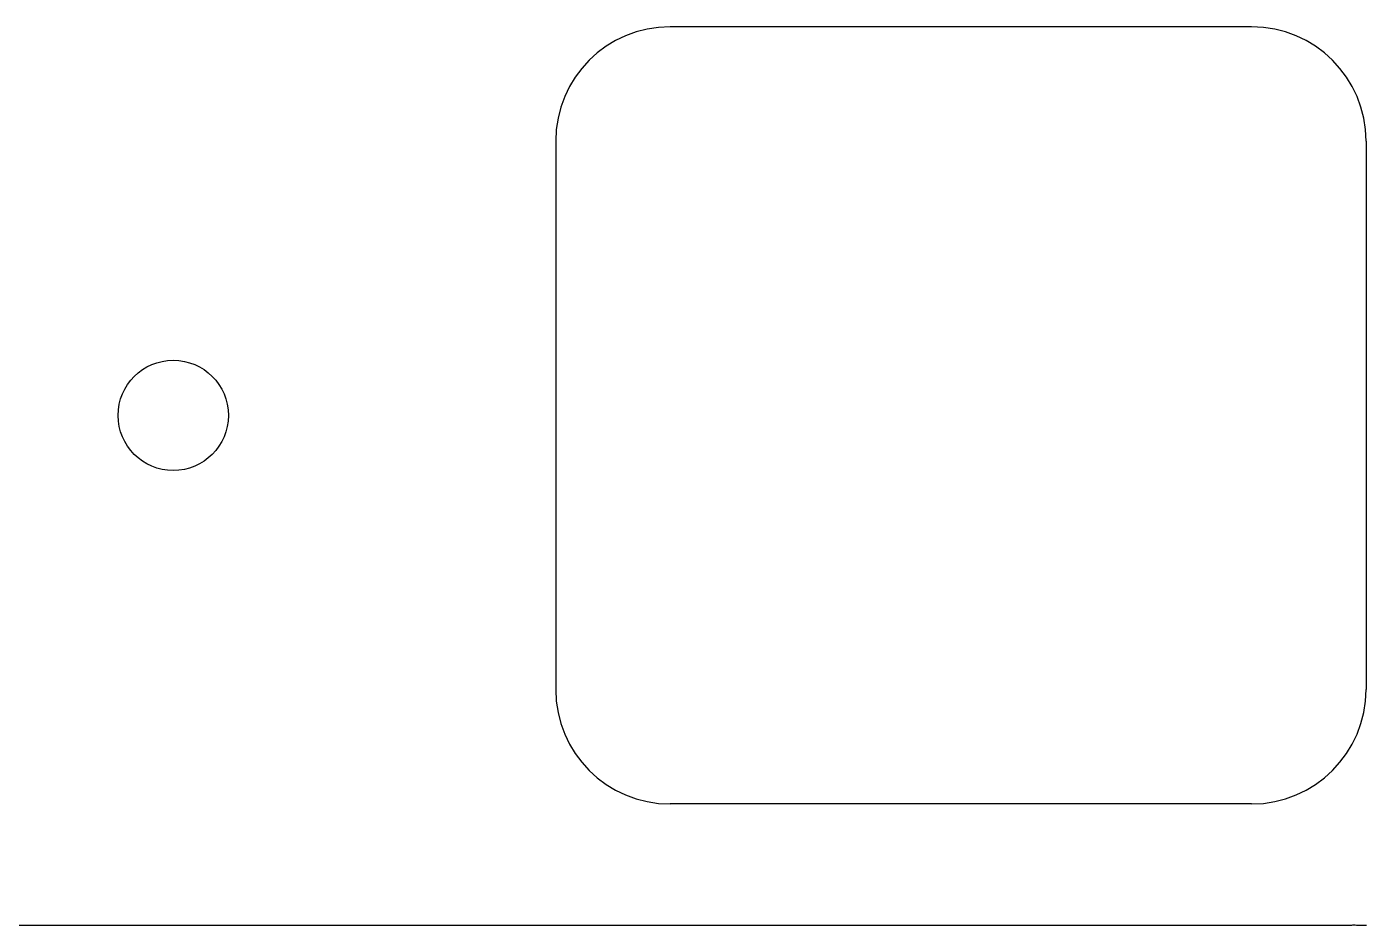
# Model space of a CAD drawing. Header units: millimetres. Extents: x -9 to 276, y -90 to 14.
# Drawn here: x 178.32 to 202.62, y -85.45 to -69.15 of the extents above; entities that cross this region are included whole.
import ezdxf

# ---------------------------------------------------------------- set-up
doc = ezdxf.new("R2010")
doc.units = ezdxf.units.MM
doc.layers.add('BLACK', color=7, linetype='CONTINUOUS')

msp = doc.modelspace()

# ---------------------------------------------------------------- linework, layer by layer
at = {"layer": 'BLACK', "linetype": 'Continuous'}
for p, q in [((200.53895, -69.15205), (189.988949, -69.15205)), ((187.91395, -71.22705), (187.91395, -81.177051)), ((202.61395, -71.22705), (202.61395, -81.17705)), ((200.53895, -83.25205), (189.98895, -83.25205)), ((177.178813, -85.45), (183.94907, -85.45)), ((183.94907, -85.45), (187.334198, -85.45)), ((187.334198, -85.45), (190.719326, -85.45)), ((190.719326, -85.45), (192.41189, -85.45)), ((192.41189, -85.45), (194.104454, -85.45)), ((194.104454, -85.45), (195.797018, -85.45)), ((195.797018, -85.45), (196.6433, -85.45)), ((196.6433, -85.45), (197.066441, -85.45)), ((197.066441, -85.45), (197.489582, -85.45)), ((197.489582, -85.45), (197.983726, -85.45)), ((197.983726, -85.45), (198.457241, -85.45)), ((198.457241, -85.45), (199.342385, -85.45)), ((199.342385, -85.45), (199.490443, -85.449999)), ((199.490443, -85.449999), (200.145015, -85.45)), ((200.145015, -85.45), (200.18981, -85.450001)), ((200.18981, -85.450001), (200.515387, -85.45)), ((200.515387, -85.45), (200.584093, -85.449996)), ((200.584093, -85.449996), (200.86513, -85.45)), ((200.86513, -85.45), (200.941156, -85.450012)), ((200.941156, -85.450012), (201.111631, -85.450033)), ((201.111631, -85.450033), (201.199644, -85.450026)), ((201.199644, -85.450026), (201.287696, -85.45)), ((201.287696, -85.45), (201.380877, -85.449948)), ((201.380877, -85.449948), (201.464205, -85.449901)), ((201.464205, -85.449901), (201.546798, -85.449878)), ((201.546798, -85.449878), (201.628893, -85.449903)), ((201.628893, -85.449903), (201.66983, -85.449941)), ((201.66983, -85.449941), (201.710732, -85.45)), ((201.710732, -85.45), (201.798261, -85.450187)), ((201.798261, -85.450187), (201.881102, -85.450367)), ((201.881102, -85.450367), (201.92272, -85.450428)), ((201.92272, -85.450428), (201.964519, -85.450456)), ((201.964519, -85.450456), (202.006535, -85.450438)), ((202.006535, -85.450438), (202.048803, -85.450364)), ((202.048803, -85.450364), (202.091359, -85.450222)), ((202.091359, -85.450222), (202.112757, -85.450121)), ((202.112757, -85.450121), (202.13424, -85.45)), ((202.13424, -85.45), (202.175309, -85.449713)), ((202.175309, -85.449713), (202.227036, -85.449294)), ((202.227036, -85.449294), (202.270307, -85.44894)), ((202.270307, -85.44894), (202.313389, -85.448629)), ((202.313389, -85.448629), (202.334806, -85.448502)), ((202.334806, -85.448502), (202.356111, -85.448401)), ((202.356111, -85.448401), (202.377281, -85.448332)), ((202.377281, -85.448332), (202.398297, -85.4483)), ((202.398297, -85.4483), (202.419135, -85.44831)), ((202.419135, -85.44831), (202.439774, -85.448368)), ((202.439774, -85.448368), (202.460193, -85.448478)), ((202.460193, -85.448478), (202.48037, -85.448645)), ((202.48037, -85.448645), (202.500282, -85.448876)), ((202.500282, -85.448876), (202.519909, -85.449175)), ((202.519909, -85.449175), (202.529609, -85.449352)), ((202.529609, -85.449352), (202.539229, -85.449548)), ((202.539229, -85.449548), (202.548766, -85.449764)), ((202.548766, -85.449764), (202.558219, -85.45)), ((202.558219, -85.45), (202.566895, -85.450237)), ((202.566895, -85.450237), (202.575498, -85.450494)), ((202.575498, -85.450494), (202.583523, -85.450754)), ((202.583523, -85.450754), (202.591486, -85.451033)), ((202.591486, -85.451033), (202.598992, -85.451316)), ((202.598992, -85.451316), (202.606445, -85.451619)), ((202.606445, -85.451619), (202.613525, -85.451926)), ((202.613525, -85.451926), (202.620559, -85.452253))]:
    msp.add_line(p, q, dxfattribs=at)
at = {"layer": 'BLACK'}
msp.add_circle((180.97645, -76.20205), 1, dxfattribs=at)
for centre, radius, start, end in [((189.988954, -71.227054), 2.075004, 90.0001381, 179.9998896), ((200.53895, -71.22705), 2.075, 0, 90), ((189.988952, -81.177048), 2.075002, 180.0000828, 269.9999448), ((200.53895, -81.17705), 2.075, 270, 0)]:
    msp.add_arc(centre, radius, start, end, dxfattribs=at)

doc.saveas('drawing.dxf')
